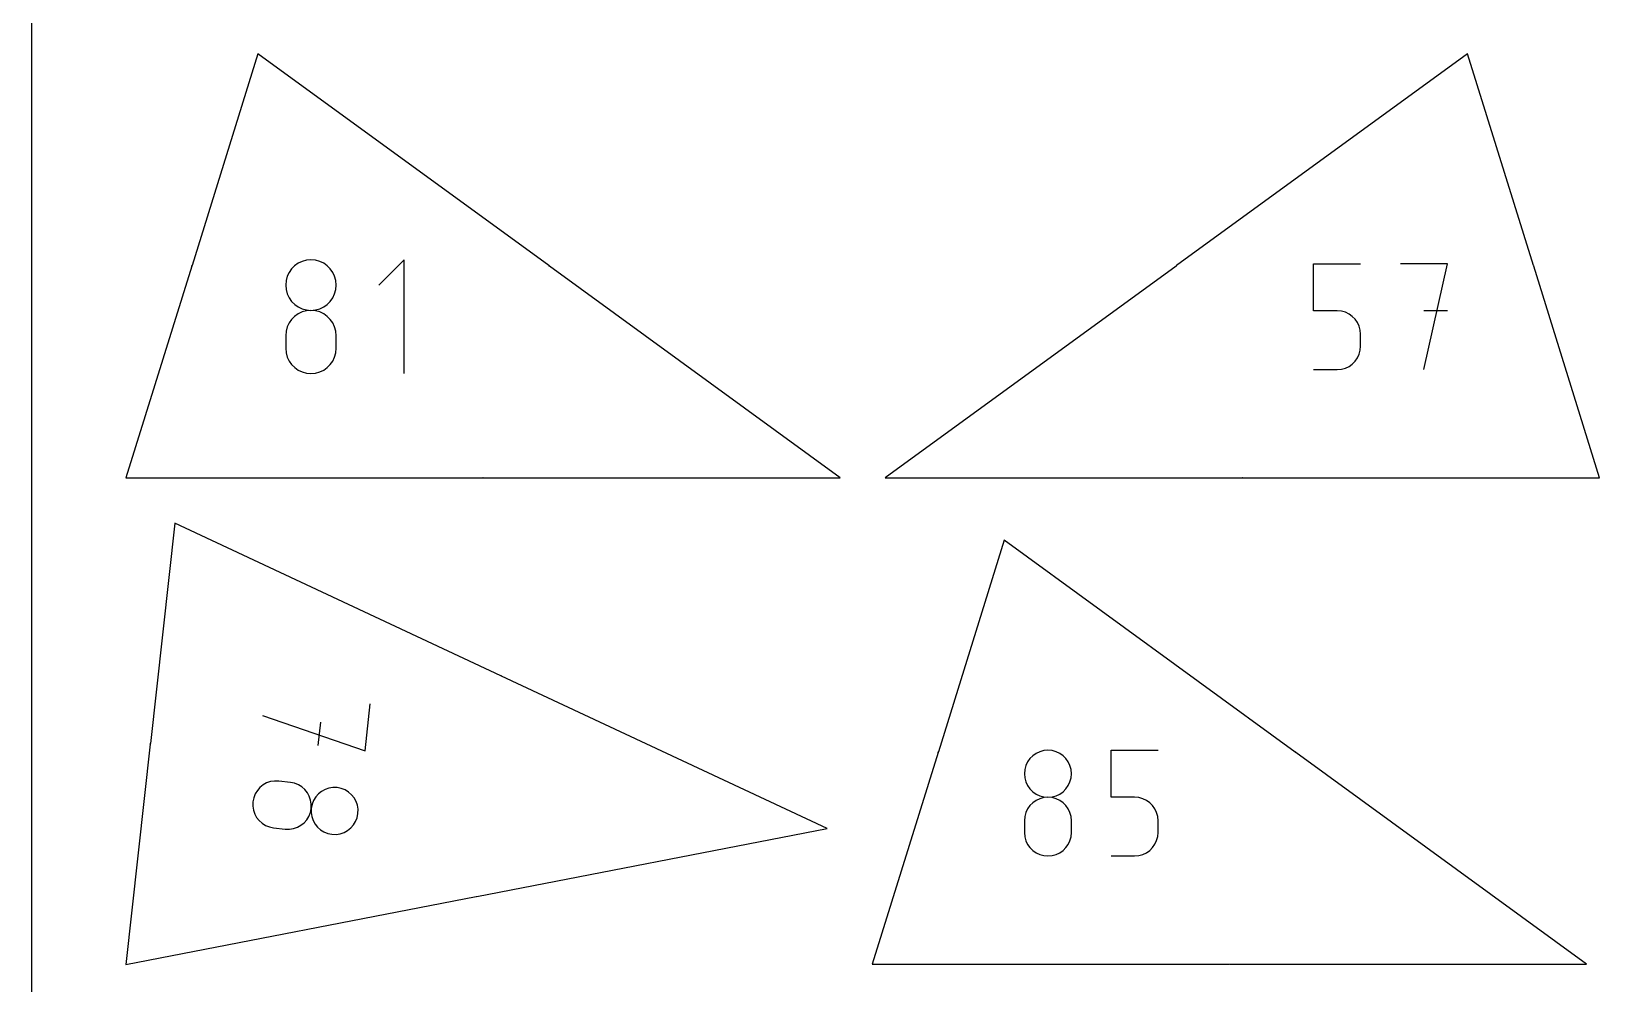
# Model space of a CAD drawing. Extents: x 0 to 200, y 0 to 297.
# Drawn here: x 0 to 110.7, y 66.9 to 134.1 of the extents above; entities that cross this region are included whole.
import ezdxf

# ---------------------------------------------------------------- set-up
doc = ezdxf.new("R2010")
doc.units = 0

msp = doc.modelspace()

# ---------------------------------------------------------------- linework, layer by layer
at = {"layer": 'annotation', "color": 1}
for p, q in [((11.321848, 117.580794), (11.321826, 117.580241)), ((11.321826, 117.580241), (11.321898, 117.57969)), ((11.321964, 117.581338), (11.321848, 117.580794)), ((11.321898, 117.57969), (11.322064, 117.579155)), ((11.322172, 117.581859), (11.321964, 117.581338)), ((11.322064, 117.579155), (11.322326, 117.578648)), ((11.322473, 117.582344), (11.322172, 117.581859)), ((11.322326, 117.578648), (11.322684, 117.578182)), ((11.322865, 117.582781), (11.322473, 117.582344)), ((11.322684, 117.578182), (11.323338, 117.577531)), ((11.323331, 117.583136), (11.322865, 117.582781)), ((11.322865, 117.582781), (11.322865, 117.582781)), ((11.323838, 117.583396), (11.323331, 117.583136)), ((11.324374, 117.583561), (11.323838, 117.583396)), ((11.324925, 117.583632), (11.324374, 117.583561)), ((11.325478, 117.58361), (11.324925, 117.583632)), ((11.326022, 117.583493), (11.325478, 117.58361)), ((11.339505, 117.588444), (11.325536, 117.592799)), ((11.325536, 117.592799), (11.327674, 117.588725)), ((11.326542, 117.583284), (11.326022, 117.583493)), ((11.327026, 117.582981), (11.326542, 117.583284)), ((11.32746, 117.582586), (11.327026, 117.582981)), ((11.327469, 117.582577), (11.32746, 117.582586)), ((11.32746, 117.582586), (11.32746, 117.582586)), ((11.327478, 117.582568), (11.327469, 117.582577)), ((11.327486, 117.582559), (11.327478, 117.582568)), ((11.327494, 117.58255), (11.327486, 117.582559)), ((11.327501, 117.582541), (11.327494, 117.58255)), ((11.327508, 117.582532), (11.327501, 117.582541)), ((11.327515, 117.582523), (11.327508, 117.582532)), ((11.327521, 117.582514), (11.327515, 117.582523)), ((11.327528, 117.582505), (11.327521, 117.582514)), ((11.334969, 117.573895), (11.327528, 117.582505)), ((11.327528, 117.582505), (11.327528, 117.582505)), ((11.336903, 117.580099), (11.334969, 117.573895)), ((18.367151, 117.37271), (18.191074, 117.124076)), ((18.58219, 117.58758), (18.367151, 117.37271)), ((18.831123, 117.763583), (18.58219, 117.58758)), ((19.108879, 117.895617), (18.831123, 117.763583)), ((19.41039, 117.978579), (19.108879, 117.895617)), ((19.730586, 118.007367), (19.41039, 117.978579)), ((20.050782, 117.978579), (19.730586, 118.007367)), ((19.730586, 118.007367), (19.730586, 118.007367)), ((20.352293, 117.895617), (20.050782, 117.978579)), ((20.630049, 117.763583), (20.352293, 117.895617)), ((20.878981, 117.58758), (20.630049, 117.763583)), ((21.094021, 117.37271), (20.878981, 117.58758)), ((21.270098, 117.124076), (21.094021, 117.37271)), ((26.310858, 118.017188), (24.525566, 116.231392)), ((26.310858, 109.986649), (26.310858, 118.017188)), ((36.53174, 117.580005), (36.540351, 117.591834)), ((36.540351, 117.591834), (36.535806, 117.591117)), ((36.536176, 117.576775), (36.54672, 117.581056)), ((36.54143, 117.57295), (36.536176, 117.576775)), ((36.544182, 117.587032), (36.543356, 117.586621)), ((36.544739, 117.587221), (36.544182, 117.587032)), ((36.545303, 117.587306), (36.544739, 117.587221)), ((36.545863, 117.587292), (36.545303, 117.587306)), ((36.546408, 117.587183), (36.545863, 117.587292)), ((36.546925, 117.586984), (36.546408, 117.587183)), ((36.54672, 117.581056), (36.546731, 117.581059)), ((36.54672, 117.581056), (36.54672, 117.581056)), ((36.546731, 117.581059), (36.546742, 117.581062)), ((36.546742, 117.581062), (36.546752, 117.581065)), ((36.546752, 117.581065), (36.546763, 117.581069)), ((36.546763, 117.581069), (36.546774, 117.581073)), ((36.546774, 117.581073), (36.546785, 117.581078)), ((36.546785, 117.581078), (36.546796, 117.581083)), ((36.546796, 117.581083), (36.546807, 117.581088)), ((36.546807, 117.581088), (36.546819, 117.581094)), ((36.546819, 117.581094), (36.547333, 117.581378)), ((36.546819, 117.581094), (36.546819, 117.581094)), ((36.547403, 117.5867), (36.546925, 117.586984)), ((36.547333, 117.581378), (36.547775, 117.581739)), ((36.547829, 117.586335), (36.547403, 117.5867)), ((36.547775, 117.581739), (36.54814, 117.582164)), ((36.548192, 117.585894), (36.547829, 117.586335)), ((36.54814, 117.582164), (36.548425, 117.582641)), ((36.548479, 117.585383), (36.548192, 117.585894)), ((36.548425, 117.582641), (36.548624, 117.583159)), ((36.548666, 117.584828), (36.548479, 117.585383)), ((36.548479, 117.585383), (36.548479, 117.585383)), ((36.548624, 117.583159), (36.548734, 117.583703)), ((36.548749, 117.584264), (36.548666, 117.584828)), ((36.548734, 117.583703), (36.548749, 117.584264)), ((80.799138, 117.583751), (80.799067, 117.5833)), ((80.799067, 117.5833), (80.799073, 117.582843)), ((80.799073, 117.582843), (80.799157, 117.582389)), ((80.799285, 117.584185), (80.799138, 117.583751)), ((80.799157, 117.582389), (80.799323, 117.58195)), ((80.799505, 117.584591), (80.799285, 117.584185)), ((80.799323, 117.58195), (80.79957, 117.581537)), ((80.799798, 117.584958), (80.799505, 117.584591)), ((80.79957, 117.581537), (80.79957, 117.581537)), ((80.79957, 117.581537), (80.799889, 117.581173)), ((80.800161, 117.585277), (80.799798, 117.584958)), ((80.799889, 117.581173), (80.800256, 117.580879)), ((80.800576, 117.585525), (80.800161, 117.585277)), ((80.800161, 117.585277), (80.800161, 117.585277)), ((80.800256, 117.580879), (80.800663, 117.580658)), ((80.801015, 117.58569), (80.800576, 117.585525)), ((80.800663, 117.580658), (80.801097, 117.580511)), ((80.801469, 117.585776), (80.801015, 117.58569)), ((80.801097, 117.580511), (80.801549, 117.58044)), ((80.801927, 117.585782), (80.801469, 117.585776)), ((80.801549, 117.58044), (80.802007, 117.580446)), ((80.802378, 117.585711), (80.801927, 117.585782)), ((80.802007, 117.580446), (80.802461, 117.580531)), ((80.802292, 117.579419), (80.802221, 117.578968)), ((80.802221, 117.578968), (80.802227, 117.578509)), ((80.802227, 117.578509), (80.802313, 117.578055)), ((80.802438, 117.579853), (80.802292, 117.579419)), ((80.802313, 117.578055), (80.802479, 117.577615)), ((80.802812, 117.585565), (80.802378, 117.585711)), ((80.802659, 117.580259), (80.802438, 117.579853)), ((80.802461, 117.580531), (80.802901, 117.580697)), ((80.802479, 117.577615), (80.802727, 117.5772)), ((80.802951, 117.580627), (80.802659, 117.580259)), ((80.802727, 117.5772), (80.803513, 117.576121)), ((80.803218, 117.585345), (80.802812, 117.585565)), ((80.802901, 117.580697), (80.803315, 117.580945)), ((80.803315, 117.580945), (80.802951, 117.580627)), ((80.803584, 117.585053), (80.803218, 117.585345)), ((80.803315, 117.580945), (80.803678, 117.581263)), ((80.803729, 117.581193), (80.803315, 117.580945)), ((80.803315, 117.580945), (80.803315, 117.580945)), ((80.803315, 117.580945), (80.803315, 117.580945)), ((80.803513, 117.576121), (80.803513, 117.576121)), ((80.803513, 117.576121), (80.803831, 117.575757)), ((80.803902, 117.58469), (80.803584, 117.585053)), ((80.803678, 117.581263), (80.803971, 117.58163)), ((80.804169, 117.581359), (80.803729, 117.581193)), ((80.803831, 117.575757), (80.804199, 117.575464)), ((80.803902, 117.58469), (80.803902, 117.58469)), ((80.80415, 117.584275), (80.803902, 117.58469)), ((80.803971, 117.58163), (80.804191, 117.582036)), ((80.804317, 117.583835), (80.80415, 117.584275)), ((80.804623, 117.581444), (80.804169, 117.581359)), ((80.804191, 117.582036), (80.804338, 117.58247)), ((80.804199, 117.575464), (80.804605, 117.575244)), ((80.804402, 117.58338), (80.804317, 117.583835)), ((80.804338, 117.58247), (80.804409, 117.582922)), ((80.804409, 117.582922), (80.804402, 117.58338)), ((80.804605, 117.575244), (80.805038, 117.575098)), ((80.805081, 117.58145), (80.804623, 117.581444)), ((80.805038, 117.575098), (80.805489, 117.575027)), ((80.805532, 117.581379), (80.805081, 117.58145)), ((80.805489, 117.575027), (80.805947, 117.575034)), ((80.805967, 117.581232), (80.805532, 117.581379)), ((80.805947, 117.575034), (80.8064, 117.57512)), ((80.806373, 117.581011), (80.805967, 117.581232)), ((80.806741, 117.580717), (80.806373, 117.581011)), ((80.8064, 117.57512), (80.806839, 117.575287)), ((80.807059, 117.580353), (80.806741, 117.580717)), ((80.806839, 117.575287), (80.807253, 117.575535)), ((80.807118, 117.589578), (80.807048, 117.589127)), ((80.807048, 117.589127), (80.807054, 117.588668)), ((80.807054, 117.588668), (80.807139, 117.588214)), ((80.807845, 117.579274), (80.807059, 117.580353)), ((80.807059, 117.580353), (80.807059, 117.580353)), ((80.807265, 117.590013), (80.807118, 117.589578)), ((80.807139, 117.588214), (80.807306, 117.587774)), ((80.807253, 117.575535), (80.807617, 117.575852)), ((80.807253, 117.575535), (80.807253, 117.575535)), ((80.807485, 117.590419), (80.807265, 117.590013)), ((80.807306, 117.587774), (80.807554, 117.587358)), ((80.807778, 117.590786), (80.807485, 117.590419)), ((80.807554, 117.587358), (80.808344, 117.586274)), ((80.807617, 117.575852), (80.80791, 117.576219)), ((80.808141, 117.591104), (80.807778, 117.590786)), ((80.808093, 117.578859), (80.807845, 117.579274)), ((80.80791, 117.576219), (80.808131, 117.576625)), ((80.808259, 117.57842), (80.808093, 117.578859)), ((80.808131, 117.576625), (80.808278, 117.577058)), ((80.808556, 117.591353), (80.808141, 117.591104)), ((80.808141, 117.591104), (80.808141, 117.591104)), ((80.808344, 117.577966), (80.808259, 117.57842)), ((80.808278, 117.577058), (80.80835, 117.577508)), ((80.808344, 117.586274), (80.808344, 117.586274)), ((80.808344, 117.586274), (80.808663, 117.58591)), ((80.80835, 117.577508), (80.808344, 117.577966)), ((80.808996, 117.591519), (80.808556, 117.591353)), ((80.808663, 117.58591), (80.80903, 117.585616)), ((80.809451, 117.591604), (80.808996, 117.591519)), ((80.80903, 117.585616), (80.809437, 117.585395)), ((80.809437, 117.585395), (80.809871, 117.585249)), ((80.809909, 117.59161), (80.809451, 117.591604)), ((80.809871, 117.585249), (80.810322, 117.585177)), ((80.81036, 117.591538), (80.809909, 117.59161)), ((80.810322, 117.585177), (80.81078, 117.585183)), ((80.810794, 117.591391), (80.81036, 117.591538)), ((80.81078, 117.585183), (80.811235, 117.585269)), ((80.8112, 117.59117), (80.810794, 117.591391)), ((80.811568, 117.590876), (80.8112, 117.59117)), ((80.811235, 117.585269), (80.811674, 117.585434)), ((80.811886, 117.590512), (80.811568, 117.590876)), ((80.811674, 117.585434), (80.812088, 117.585682)), ((80.814254, 117.587259), (80.811886, 117.590512)), ((80.811886, 117.590512), (80.811886, 117.590512)), ((80.812088, 117.585682), (80.814254, 117.587259)), ((80.813693, 117.578358), (80.818569, 117.581908)), ((80.814158, 117.580562), (80.814609, 117.581243)), ((80.814158, 117.580562), (80.814158, 117.580562)), ((80.814685, 117.586567), (80.814254, 117.587259)), ((80.814609, 117.581243), (80.814951, 117.581969)), ((80.815005, 117.585833), (80.814685, 117.586567)), ((80.814951, 117.581969), (80.815182, 117.582727)), ((80.815215, 117.585069), (80.815005, 117.585833)), ((80.815182, 117.582727), (80.815303, 117.583504)), ((80.815314, 117.584289), (80.815215, 117.585069)), ((80.815303, 117.583504), (80.815314, 117.584289)), ((90.496481, 114.41037), (90.496481, 117.736582)), ((90.496481, 117.736582), (93.813792, 117.736582)), ((99.936088, 117.736582), (96.61456, 117.736582)), ((98.275558, 110.267244), (99.936088, 117.736582)), ((106.009026, 117.588802), (106.009823, 117.586246)), ((106.009823, 117.586246), (106.009823, 117.586246)), ((106.009823, 117.586246), (106.010007, 117.5858)), ((106.010007, 117.5858), (106.01026, 117.585405)), ((106.01026, 117.585405), (106.010574, 117.585066)), ((106.010574, 117.585066), (106.010938, 117.584788)), ((106.010938, 117.584788), (106.011342, 117.584576)), ((106.011342, 117.584576), (106.011778, 117.584434)), ((106.011778, 117.584434), (106.012236, 117.584369)), ((106.012236, 117.584369), (106.012706, 117.584385)), ((106.012706, 117.584385), (106.013179, 117.584487)), ((106.012763, 117.576813), (106.025073, 117.577842)), ((106.013179, 117.584487), (106.014452, 117.584884)), ((106.014452, 117.584884), (106.014899, 117.585069)), ((106.014452, 117.584884), (106.014452, 117.584884)), ((106.014899, 117.585069), (106.015294, 117.585323)), ((106.015294, 117.585323), (106.015633, 117.585636)), ((106.015411, 117.590793), (106.020538, 117.592391)), ((106.016208, 117.588237), (106.015411, 117.590793)), ((106.015633, 117.585636), (106.015911, 117.585999)), ((106.015911, 117.585999), (106.016122, 117.586403)), ((106.016122, 117.586403), (106.016262, 117.586839)), ((106.01631, 117.587765), (106.016208, 117.588237)), ((106.016262, 117.586839), (106.016327, 117.587296)), ((106.016327, 117.587296), (106.01631, 117.587765)), ((106.019947, 117.576244), (106.019149, 117.578803)), ((106.020538, 117.592391), (106.022132, 117.587278)), ((106.025073, 117.577842), (106.023478, 117.582962)), ((17.976083, 116.545922), (17.947309, 116.226608)), ((17.947309, 116.226608), (17.947309, 116.226608)), ((17.947309, 116.226608), (17.9761, 115.905795)), ((18.059028, 116.846779), (17.976083, 116.545922)), ((18.191074, 117.124076), (18.059028, 116.846779)), ((21.402143, 116.846779), (21.270098, 117.124076)), ((21.485088, 116.545922), (21.402143, 116.846779)), ((21.485071, 115.905795), (21.513863, 116.226608)), ((21.513863, 116.226608), (21.485088, 116.545922)), ((21.513863, 116.226608), (21.513863, 116.226608)), ((17.9761, 115.905795), (18.059086, 115.603771)), ((18.059086, 115.603771), (18.191186, 115.325597)), ((18.191186, 115.325597), (18.367317, 115.076334)), ((21.093855, 115.076334), (21.269986, 115.325597)), ((21.269986, 115.325597), (21.402085, 115.603771)), ((21.402085, 115.603771), (21.485071, 115.905795)), ((18.58219, 114.020628), (18.367151, 113.805379)), ((18.367317, 115.076334), (18.582397, 114.861042)), ((18.831123, 114.196862), (18.58219, 114.020628)), ((18.582397, 114.861042), (18.831346, 114.684783)), ((19.108879, 114.329013), (18.831123, 114.196862)), ((18.831346, 114.684783), (19.109082, 114.552618)), ((19.41039, 114.412019), (19.108879, 114.329013)), ((19.109082, 114.552618), (19.410522, 114.469608)), ((19.730586, 114.440813), (19.41039, 114.412019)), ((19.410522, 114.469608), (19.730586, 114.440813)), ((19.730586, 114.440813), (20.050649, 114.469608)), ((20.050782, 114.412036), (19.730586, 114.440813)), ((19.730586, 114.440813), (19.730586, 114.440813)), ((19.730586, 114.440813), (19.730586, 114.440813)), ((20.050649, 114.469608), (20.352089, 114.552618)), ((20.352293, 114.329071), (20.050782, 114.412036)), ((20.352089, 114.552618), (20.629825, 114.684783)), ((20.630049, 114.196973), (20.352293, 114.329071)), ((20.629825, 114.684783), (20.878774, 114.861042)), ((20.878981, 114.020794), (20.630049, 114.196973)), ((20.878774, 114.861042), (21.093855, 115.076334)), ((21.094021, 113.805586), (20.878981, 114.020794)), ((92.155137, 114.41037), (90.496481, 114.41037)), ((92.452956, 114.383749), (92.155137, 114.41037)), ((92.733397, 114.30697), (92.452956, 114.383749)), ((92.991742, 114.184664), (92.733397, 114.30697)), ((93.223278, 114.021462), (92.991742, 114.184664)), ((93.42329, 113.821993), (93.223278, 114.021462)), ((99.936088, 114.41037), (98.275558, 114.41037)), ((17.976083, 112.976185), (17.947309, 112.655522)), ((18.059028, 113.278092), (17.976083, 112.976185)), ((18.191074, 113.556178), (18.059028, 113.278092)), ((18.367151, 113.805379), (18.191074, 113.556178)), ((21.270098, 113.556402), (21.094021, 113.805586)), ((21.402143, 113.278295), (21.270098, 113.556402)), ((21.485088, 112.976317), (21.402143, 113.278295)), ((21.513863, 112.655522), (21.485088, 112.976317)), ((93.587062, 113.590888), (93.42329, 113.821993)), ((93.70988, 113.332777), (93.587062, 113.590888)), ((93.787029, 113.05229), (93.70988, 113.332777)), ((93.813792, 112.754057), (93.787029, 113.05229)), ((17.947309, 112.655522), (17.947309, 111.767157)), ((21.513863, 111.767157), (21.513863, 112.655522)), ((21.513863, 112.655522), (21.513863, 112.655522)), ((93.787013, 111.629396), (93.813792, 111.927773)), ((93.813792, 111.927773), (93.813792, 112.754057)), ((93.813792, 112.754057), (93.813792, 112.754057)), ((17.947309, 111.767157), (17.947309, 111.767157)), ((17.947309, 111.767157), (17.9761, 111.446516)), ((17.9761, 111.446516), (18.059086, 111.144955)), ((18.059086, 111.144955), (18.191186, 110.867451)), ((18.191186, 110.867451), (18.367317, 110.618982)), ((21.093855, 110.618982), (21.269986, 110.867451)), ((21.269986, 110.867451), (21.402085, 111.144955)), ((21.402085, 111.144955), (21.485071, 111.446516)), ((21.485071, 111.446516), (21.513863, 111.767157)), ((93.223086, 110.657911), (93.423136, 110.858079)), ((93.423136, 110.858079), (93.586958, 111.089849)), ((93.586958, 111.089849), (93.709826, 111.348521)), ((93.709826, 111.348521), (93.787013, 111.629396)), ((18.367317, 110.618982), (18.582397, 110.404526)), ((18.582397, 110.404526), (18.831346, 110.229062)), ((18.831346, 110.229062), (19.109082, 110.097567)), ((19.109082, 110.097567), (19.410522, 110.01502)), ((19.410522, 110.01502), (19.730586, 109.986398)), ((19.730586, 109.986398), (20.050649, 110.01502)), ((19.730586, 109.986398), (19.730586, 109.986398)), ((20.050649, 110.01502), (20.352089, 110.097567)), ((20.352089, 110.097567), (20.629825, 110.229062)), ((20.629825, 110.229062), (20.878774, 110.404526)), ((20.878774, 110.404526), (21.093855, 110.618982)), ((90.496481, 110.267244), (92.155137, 110.267244)), ((92.155137, 110.267244), (92.452833, 110.29401)), ((92.155137, 110.267244), (92.155137, 110.267244)), ((92.452833, 110.29401), (92.733208, 110.371177)), ((92.733208, 110.371177), (92.991534, 110.494043)), ((92.991534, 110.494043), (93.223086, 110.657911)), ((31.876112, 102.634846), (31.868796, 102.634846)), ((31.869279, 102.627504), (31.869207, 102.626518)), ((31.869207, 102.626518), (31.869207, 102.621638)), ((31.872457, 102.626518), (31.869207, 102.626518)), ((31.869207, 102.621638), (31.869207, 102.621638)), ((31.869207, 102.621638), (31.869259, 102.621053)), ((31.869259, 102.621053), (31.86941, 102.620503)), ((31.869489, 102.628453), (31.869279, 102.627504)), ((31.86941, 102.620503), (31.869651, 102.619996)), ((31.869828, 102.629351), (31.869489, 102.628453)), ((31.869651, 102.619996), (31.869971, 102.619541)), ((31.870288, 102.630187), (31.869828, 102.629351)), ((31.869971, 102.619541), (31.870363, 102.619149)), ((31.870859, 102.630949), (31.870288, 102.630187)), ((31.870363, 102.619149), (31.870816, 102.618828)), ((31.870816, 102.618828), (31.871322, 102.618587)), ((31.871533, 102.631625), (31.870859, 102.630949)), ((31.871322, 102.618587), (31.871872, 102.618436)), ((31.872301, 102.632203), (31.871533, 102.631625)), ((31.871872, 102.618436), (31.872457, 102.618383)), ((31.873154, 102.632671), (31.872301, 102.632203)), ((31.87304, 102.626465), (31.872457, 102.626518)), ((31.872457, 102.618383), (31.87304, 102.618436)), ((31.872457, 102.618383), (31.872457, 102.618383)), ((31.873589, 102.626314), (31.87304, 102.626465)), ((31.87304, 102.618436), (31.873589, 102.618587)), ((31.874083, 102.633017), (31.873154, 102.632671)), ((31.874095, 102.626074), (31.873589, 102.626314)), ((31.873589, 102.618587), (31.874095, 102.618828)), ((31.874083, 102.633017), (31.874083, 102.633017)), ((31.874549, 102.625752), (31.874095, 102.626074)), ((31.874095, 102.618828), (31.874549, 102.619149)), ((31.874941, 102.62536), (31.874549, 102.625752)), ((31.874549, 102.619149), (31.874941, 102.619541)), ((31.875262, 102.624906), (31.874941, 102.62536)), ((31.874941, 102.619541), (31.875262, 102.619996)), ((31.875503, 102.624399), (31.875262, 102.624906)), ((31.875262, 102.619996), (31.875503, 102.620503)), ((31.875654, 102.623849), (31.875503, 102.624399)), ((31.875503, 102.620503), (31.875654, 102.621053)), ((31.875706, 102.623265), (31.875654, 102.623849)), ((31.875654, 102.621053), (31.875706, 102.621638)), ((31.875706, 102.621638), (31.875706, 102.623265)), ((31.875706, 102.623265), (31.875706, 102.623265)), ((31.881193, 102.633017), (31.881193, 102.618383)), ((31.881193, 102.618383), (31.884446, 102.621638)), ((85.465563, 102.63173), (85.462882, 102.619671)), ((85.462882, 102.625041), (85.465563, 102.625041)), ((85.462882, 102.619671), (85.468244, 102.619671)), ((85.472809, 102.629537), (85.472766, 102.629056)), ((85.472766, 102.629056), (85.472766, 102.627722)), ((85.472766, 102.627722), (85.472766, 102.627722)), ((85.472766, 102.627722), (85.472809, 102.62724)), ((85.472809, 102.622841), (85.472766, 102.62236)), ((85.472766, 102.62236), (85.472766, 102.62236)), ((85.472766, 102.62236), (85.472809, 102.62188)), ((85.472934, 102.62999), (85.472809, 102.629537)), ((85.472809, 102.62724), (85.472934, 102.626787)), ((85.472934, 102.623295), (85.472809, 102.622841)), ((85.472809, 102.62188), (85.472934, 102.621428)), ((85.473132, 102.630407), (85.472934, 102.62999)), ((85.472934, 102.626787), (85.473132, 102.626369)), ((85.473132, 102.623713), (85.472934, 102.623295)), ((85.472934, 102.621428), (85.473132, 102.621012)), ((85.473397, 102.63078), (85.473132, 102.630407)), ((85.473132, 102.626369), (85.473397, 102.625995)), ((85.473397, 102.624087), (85.473132, 102.623713)), ((85.473132, 102.621012), (85.473397, 102.620639)), ((85.47372, 102.631102), (85.473397, 102.63078)), ((85.473397, 102.625995), (85.473719, 102.625672)), ((85.47372, 102.62441), (85.473397, 102.624087)), ((85.473397, 102.620639), (85.473719, 102.620316)), ((85.473719, 102.625672), (85.474093, 102.625407)), ((85.473719, 102.620316), (85.474093, 102.620052)), ((85.474094, 102.631366), (85.47372, 102.631102)), ((85.474094, 102.624675), (85.47372, 102.62441)), ((85.474093, 102.625407), (85.47451, 102.625209)), ((85.474093, 102.620052), (85.47451, 102.619853)), ((85.474511, 102.631563), (85.474094, 102.631366)), ((85.474511, 102.624873), (85.474094, 102.624675)), ((85.47451, 102.625209), (85.474963, 102.625084)), ((85.47451, 102.619853), (85.474963, 102.619729)), ((85.474963, 102.631687), (85.474511, 102.631563)), ((85.474963, 102.624998), (85.474511, 102.624873)), ((85.475444, 102.63173), (85.474963, 102.631687)), ((85.474963, 102.625084), (85.475444, 102.625041)), ((85.475444, 102.625041), (85.474963, 102.624998)), ((85.474963, 102.619729), (85.475444, 102.619686)), ((85.475924, 102.631687), (85.475444, 102.63173)), ((85.475444, 102.63173), (85.475444, 102.63173)), ((85.475444, 102.625041), (85.475925, 102.625084)), ((85.475444, 102.625041), (85.475444, 102.625041)), ((85.475924, 102.624998), (85.475444, 102.625041)), ((85.475444, 102.625041), (85.475444, 102.625041)), ((85.475444, 102.619686), (85.475925, 102.619729)), ((85.475444, 102.619686), (85.475444, 102.619686)), ((85.476377, 102.631563), (85.475924, 102.631687)), ((85.476377, 102.624873), (85.475924, 102.624998)), ((85.475925, 102.625084), (85.476377, 102.625209)), ((85.475925, 102.619729), (85.476377, 102.619853)), ((85.476794, 102.631366), (85.476377, 102.631563)), ((85.476377, 102.625209), (85.476795, 102.625407)), ((85.476794, 102.624675), (85.476377, 102.624873)), ((85.476377, 102.619853), (85.476795, 102.620052)), ((85.477168, 102.631102), (85.476794, 102.631366)), ((85.477168, 102.62441), (85.476794, 102.624675)), ((85.476795, 102.625407), (85.477168, 102.625672)), ((85.476795, 102.620052), (85.477168, 102.620316)), ((85.477491, 102.63078), (85.477168, 102.631102)), ((85.477168, 102.625672), (85.477491, 102.625995)), ((85.477491, 102.624087), (85.477168, 102.62441)), ((85.477168, 102.620316), (85.477491, 102.620639)), ((85.477755, 102.630407), (85.477491, 102.63078)), ((85.477491, 102.625995), (85.477756, 102.626369)), ((85.477755, 102.623713), (85.477491, 102.624087)), ((85.477491, 102.620639), (85.477756, 102.621012)), ((85.477954, 102.62999), (85.477755, 102.630407)), ((85.477954, 102.623295), (85.477755, 102.623713)), ((85.477756, 102.626369), (85.477954, 102.626787)), ((85.477756, 102.621012), (85.477954, 102.621428)), ((85.478078, 102.629537), (85.477954, 102.62999)), ((85.477954, 102.626787), (85.478078, 102.62724)), ((85.478078, 102.622841), (85.477954, 102.623295)), ((85.477954, 102.621428), (85.478078, 102.62188)), ((85.478122, 102.629056), (85.478078, 102.629537)), ((85.478078, 102.62724), (85.478122, 102.627722)), ((85.478122, 102.62236), (85.478078, 102.622841)), ((85.478078, 102.62188), (85.478122, 102.62236)), ((85.478122, 102.629056), (85.478122, 102.629056)), ((85.478122, 102.627722), (85.478122, 102.629056)), ((85.478122, 102.62236), (85.478122, 102.62236)), ((33.134801, 88.649977), (33.140265, 88.64742)), ((33.136716, 88.653175), (33.136637, 88.652711)), ((33.136637, 88.652711), (33.136639, 88.652248)), ((33.136639, 88.652248), (33.13672, 88.651797)), ((33.136881, 88.65363), (33.136716, 88.653175)), ((33.13672, 88.651797), (33.136876, 88.651367)), ((33.136876, 88.651367), (33.137103, 88.650969)), ((33.138581, 88.657261), (33.136881, 88.65363)), ((33.136881, 88.65363), (33.136881, 88.65363)), ((33.137103, 88.650969), (33.137396, 88.650613)), ((33.137396, 88.650613), (33.137754, 88.650308)), ((33.137754, 88.650308), (33.138171, 88.650065)), ((33.138171, 88.650065), (33.138171, 88.650065)), ((33.138171, 88.650065), (33.138626, 88.6499)), ((33.13898, 88.657975), (33.138581, 88.657261)), ((33.141007, 88.656126), (33.138581, 88.657261)), ((33.138626, 88.6499), (33.139089, 88.64982)), ((33.139469, 88.658611), (33.13898, 88.657975)), ((33.139089, 88.64982), (33.139551, 88.649823)), ((33.140037, 88.659164), (33.139469, 88.658611)), ((33.139551, 88.649823), (33.140002, 88.649905)), ((33.140002, 88.649905), (33.140431, 88.650061)), ((33.140673, 88.659629), (33.140037, 88.659164)), ((33.140431, 88.650061), (33.140829, 88.650288)), ((33.141366, 88.659999), (33.140673, 88.659629)), ((33.140829, 88.650288), (33.141186, 88.650582)), ((33.141425, 88.655883), (33.141007, 88.656126)), ((33.141186, 88.650582), (33.141491, 88.65094)), ((33.142107, 88.660269), (33.141366, 88.659999)), ((33.141783, 88.655578), (33.141425, 88.655883)), ((33.141491, 88.65094), (33.141734, 88.651359)), ((33.141734, 88.651359), (33.1423, 88.652567)), ((33.142078, 88.655222), (33.141783, 88.655578)), ((33.142305, 88.654825), (33.142078, 88.655222)), ((33.142883, 88.660434), (33.142107, 88.660269)), ((33.1423, 88.652567), (33.142465, 88.653022)), ((33.1423, 88.652567), (33.1423, 88.652567)), ((33.142461, 88.654396), (33.142305, 88.654825)), ((33.142542, 88.653946), (33.142461, 88.654396)), ((33.142465, 88.653022), (33.142544, 88.653485)), ((33.142544, 88.653485), (33.142542, 88.653946)), ((33.143686, 88.660486), (33.142883, 88.660434)), ((33.144503, 88.660422), (33.143686, 88.660486)), ((33.144503, 88.660422), (33.144503, 88.660422)), ((33.144695, 88.647012), (33.147121, 88.645876)), ((33.147121, 88.645876), (33.147121, 88.645876)), ((33.147121, 88.645876), (33.147575, 88.645712)), ((33.147531, 88.653073), (33.149808, 88.657939)), ((33.149958, 88.651937), (33.147531, 88.653073)), ((33.147575, 88.645712), (33.148038, 88.645633)), ((33.148038, 88.645633), (33.1485, 88.645636)), ((33.1485, 88.645636), (33.148951, 88.645717)), ((33.148951, 88.645717), (33.149381, 88.645873)), ((33.149381, 88.645873), (33.149779, 88.6461)), ((33.149779, 88.6461), (33.150136, 88.646394)), ((33.149808, 88.657939), (33.154661, 88.655668)), ((33.150375, 88.651695), (33.149958, 88.651937)), ((33.150136, 88.646394), (33.150441, 88.646752)), ((33.150733, 88.65139), (33.150375, 88.651695)), ((33.150441, 88.646752), (33.150685, 88.64717)), ((33.150685, 88.64717), (33.15125, 88.648379)), ((33.151027, 88.651034), (33.150733, 88.65139)), ((33.151254, 88.650637), (33.151027, 88.651034)), ((33.15125, 88.648379), (33.151415, 88.648833)), ((33.15125, 88.648379), (33.15125, 88.648379)), ((33.15141, 88.650208), (33.151254, 88.650637)), ((33.151491, 88.649758), (33.15141, 88.650208)), ((33.151415, 88.648833), (33.151494, 88.649297)), ((33.151494, 88.649297), (33.151491, 88.649758)), ((23.547399, 83.372654), (23.914053, 86.673885)), ((16.307005, 85.847557), (23.547399, 83.372654)), ((20.241513, 83.739826), (20.424814, 85.390208)), ((8.403788, 83.848351), (8.389243, 83.849966)), ((8.389243, 83.849966), (8.392119, 83.846374)), ((8.390225, 83.858648), (8.389866, 83.855418)), ((8.390341, 83.859223), (8.390225, 83.858648)), ((8.390552, 83.859753), (8.390341, 83.859223)), ((8.390847, 83.86023), (8.390552, 83.859753)), ((8.391216, 83.860645), (8.390847, 83.86023)), ((8.391648, 83.860991), (8.391216, 83.860645)), ((8.392134, 83.861259), (8.391648, 83.860991)), ((8.392663, 83.861442), (8.392134, 83.861259)), ((8.393224, 83.861532), (8.392663, 83.861442)), ((8.393809, 83.861519), (8.393224, 83.861532)), ((8.394384, 83.861403), (8.393809, 83.861519)), ((8.393809, 83.861519), (8.393809, 83.861519)), ((8.394914, 83.861192), (8.394384, 83.861403)), ((8.395391, 83.860898), (8.394914, 83.861192)), ((8.395807, 83.860529), (8.395391, 83.860898)), ((8.396154, 83.860096), (8.395807, 83.860529)), ((8.396423, 83.85961), (8.396154, 83.860096)), ((8.396607, 83.85908), (8.396423, 83.85961)), ((8.396684, 83.857931), (8.396504, 83.856313)), ((8.396504, 83.856313), (8.396684, 83.857931)), ((8.396696, 83.858517), (8.396607, 83.85908)), ((8.396684, 83.857931), (8.396696, 83.858517)), ((8.396801, 83.858506), (8.396684, 83.857931)), ((8.396684, 83.857931), (8.396684, 83.857931)), ((8.397012, 83.859035), (8.396801, 83.858506)), ((8.397307, 83.859512), (8.397012, 83.859035)), ((8.397676, 83.859927), (8.397307, 83.859512)), ((8.398108, 83.860273), (8.397676, 83.859927)), ((8.398594, 83.860542), (8.398108, 83.860273)), ((8.399122, 83.860725), (8.398594, 83.860542)), ((8.399684, 83.860814), (8.399122, 83.860725)), ((8.400268, 83.860802), (8.399684, 83.860814)), ((8.401885, 83.860622), (8.400268, 83.860802)), ((8.400268, 83.860802), (8.400268, 83.860802)), ((8.402458, 83.860506), (8.401885, 83.860622)), ((8.402986, 83.860296), (8.402458, 83.860506)), ((8.403462, 83.860001), (8.402986, 83.860296)), ((8.403877, 83.859633), (8.403462, 83.860001)), ((8.404223, 83.8592), (8.403877, 83.859633)), ((8.404491, 83.858714), (8.404223, 83.8592)), ((8.404393, 83.853805), (8.404752, 83.857035)), ((8.404674, 83.858184), (8.404491, 83.858714)), ((8.404764, 83.857621), (8.404674, 83.858184)), ((8.404752, 83.857035), (8.404764, 83.857621)), ((8.404752, 83.857035), (8.404752, 83.857035)), ((63.993638, 83.259273), (63.995235, 83.264396)), ((63.998775, 83.257672), (63.993638, 83.259273)), ((63.997357, 83.271144), (63.997317, 83.270859)), ((63.997317, 83.270859), (63.997326, 83.270573)), ((63.997326, 83.270573), (63.997382, 83.270291)), ((63.997446, 83.27142), (63.997357, 83.271144)), ((63.997382, 83.270291), (63.997487, 83.270021)), ((63.997584, 83.27168), (63.997446, 83.27142)), ((63.997487, 83.270021), (63.99764, 83.26977)), ((63.997771, 83.271918), (63.997584, 83.27168)), ((63.99764, 83.26977), (63.997842, 83.269544)), ((63.997857, 83.272005), (63.997771, 83.271918)), ((63.997771, 83.271918), (63.997771, 83.271918)), ((63.997842, 83.269544), (63.997842, 83.269544)), ((63.997842, 83.269544), (63.998744, 83.268777)), ((63.997951, 83.272085), (63.997857, 83.272005)), ((63.99805, 83.272157), (63.997951, 83.272085)), ((63.998155, 83.272223), (63.99805, 83.272157)), ((63.998265, 83.272281), (63.998155, 83.272223)), ((63.998379, 83.27233), (63.998265, 83.272281)), ((63.998497, 83.272372), (63.998379, 83.27233)), ((63.998617, 83.272404), (63.998497, 83.272372)), ((63.99874, 83.272428), (63.998617, 83.272404)), ((63.99992, 83.272548), (63.99874, 83.272428)), ((63.99874, 83.272428), (63.99874, 83.272428)), ((63.998744, 83.268777), (63.99971, 83.268112)), ((63.999573, 83.260233), (63.998775, 83.257672)), ((63.999758, 83.260681), (63.999573, 83.260233)), ((63.99971, 83.268112), (64.000733, 83.267551)), ((64.000011, 83.261077), (63.999758, 83.260681)), ((64.001096, 83.272547), (63.99992, 83.272548)), ((64.000325, 83.261417), (64.000011, 83.261077)), ((64.000688, 83.261696), (64.000325, 83.261417)), ((64.001092, 83.261909), (64.000688, 83.261696)), ((64.000733, 83.267551), (64.001803, 83.267096)), ((64.001528, 83.26205), (64.001092, 83.261909)), ((64.002258, 83.272428), (64.001096, 83.272547)), ((64.001986, 83.262116), (64.001528, 83.26205)), ((64.001803, 83.267096), (64.002913, 83.26675)), ((64.002456, 83.2621), (64.001986, 83.262116)), ((64.003398, 83.272195), (64.002258, 83.272428)), ((64.00293, 83.261998), (64.002456, 83.2621)), ((64.002913, 83.26675), (64.004052, 83.266516)), ((64.004206, 83.2616), (64.00293, 83.261998)), ((64.00293, 83.261998), (64.00293, 83.261998)), ((64.004507, 83.271849), (64.003398, 83.272195)), ((64.004052, 83.266516), (64.005214, 83.266397)), ((64.004654, 83.261415), (64.004206, 83.2616)), ((64.005577, 83.271394), (64.004507, 83.271849)), ((64.00505, 83.26116), (64.004654, 83.261415)), ((64.005391, 83.260846), (64.00505, 83.26116)), ((64.005173, 83.255677), (64.005972, 83.258239)), ((64.005214, 83.266397), (64.006389, 83.266394)), ((64.00567, 83.260482), (64.005391, 83.260846)), ((64.0066, 83.270831), (64.005577, 83.271394)), ((64.005883, 83.260076), (64.00567, 83.260482)), ((64.006024, 83.25964), (64.005883, 83.260076)), ((64.005972, 83.258239), (64.006074, 83.258711)), ((64.005972, 83.258239), (64.005972, 83.258239)), ((64.00609, 83.259182), (64.006024, 83.25964)), ((64.006074, 83.258711), (64.00609, 83.259182)), ((64.006389, 83.266394), (64.007569, 83.266511)), ((64.007566, 83.270164), (64.0066, 83.270831)), ((64.008468, 83.269396), (64.007566, 83.270164)), ((64.007569, 83.266511), (64.007692, 83.266535)), ((64.007569, 83.266511), (64.007569, 83.266511)), ((64.007692, 83.266535), (64.007812, 83.266567)), ((64.007812, 83.266567), (64.007928, 83.266608)), ((64.007928, 83.266608), (64.008042, 83.266658)), ((64.008042, 83.266658), (64.008151, 83.266716)), ((64.008151, 83.266716), (64.008257, 83.266782)), ((64.008257, 83.266782), (64.008358, 83.266856)), ((64.008358, 83.266856), (64.008454, 83.266937)), ((64.008454, 83.266937), (64.008544, 83.267027)), ((64.008668, 83.26917), (64.008468, 83.269396)), ((64.008468, 83.269396), (64.008468, 83.269396)), ((64.008544, 83.267027), (64.008728, 83.267263)), ((64.008544, 83.267027), (64.008544, 83.267027)), ((64.00882, 83.268919), (64.008668, 83.26917)), ((64.008728, 83.267263), (64.008863, 83.267523)), ((64.008924, 83.268649), (64.00882, 83.268919)), ((64.008863, 83.267523), (64.008951, 83.267798)), ((64.008981, 83.268368), (64.008924, 83.268649)), ((64.008951, 83.267798), (64.00899, 83.268082)), ((64.00899, 83.268082), (64.008981, 83.268368)), ((70.672379, 83.01904), (70.47233, 82.819148)), ((70.903959, 83.182775), (70.672379, 83.01904)), ((71.162354, 83.305605), (70.903959, 83.182775)), ((71.442847, 83.382784), (71.162354, 83.305605)), ((71.740723, 83.409565), (71.442847, 83.382784)), ((72.038599, 83.382784), (71.740723, 83.409565)), ((71.740723, 83.409565), (71.740723, 83.409565)), ((72.319092, 83.305605), (72.038599, 83.382784)), ((72.577486, 83.182775), (72.319092, 83.305605)), ((72.809066, 83.01904), (72.577486, 83.182775)), ((73.009116, 82.819148), (72.809066, 83.01904)), ((76.201223, 80.091861), (76.201223, 83.418701)), ((76.201223, 83.418701), (79.519161, 83.418701)), ((89.203058, 83.266744), (89.210131, 83.272277)), ((89.208043, 83.263115), (89.203058, 83.266744)), ((89.205096, 83.262207), (89.207998, 83.266194)), ((89.211309, 83.258624), (89.211301, 83.25851)), ((89.211301, 83.25851), (89.211303, 83.258396)), ((89.211303, 83.258396), (89.211312, 83.258283)), ((89.211324, 83.258738), (89.211309, 83.258624)), ((89.211312, 83.258283), (89.21133, 83.258171)), ((89.211571, 83.259799), (89.211324, 83.258738)), ((89.211324, 83.258738), (89.211324, 83.258738)), ((89.21133, 83.258171), (89.211356, 83.258059)), ((89.211356, 83.258059), (89.211391, 83.25795)), ((89.211391, 83.25795), (89.211434, 83.257842)), ((89.211434, 83.257842), (89.211485, 83.257737)), ((89.211485, 83.257737), (89.211485, 83.257737)), ((89.211485, 83.257737), (89.211637, 83.257507)), ((89.21192, 83.260821), (89.211571, 83.259799)), ((89.211637, 83.257507), (89.211822, 83.257313)), ((89.211822, 83.257313), (89.212036, 83.257155)), ((89.212367, 83.261797), (89.21192, 83.260821)), ((89.212036, 83.257155), (89.212272, 83.257037)), ((89.212272, 83.257037), (89.212523, 83.256961)), ((89.212907, 83.26272), (89.212367, 83.261797)), ((89.212523, 83.256961), (89.212785, 83.256927)), ((89.212785, 83.256927), (89.21305, 83.256938)), ((89.213535, 83.263583), (89.212907, 83.26272)), ((89.21305, 83.256938), (89.213314, 83.256997)), ((89.213314, 83.256997), (89.213569, 83.257104)), ((89.214247, 83.26438), (89.213535, 83.263583)), ((89.213569, 83.257104), (89.214504, 83.257662)), ((89.213569, 83.257104), (89.213569, 83.257104)), ((89.215038, 83.265105), (89.214247, 83.26438)), ((89.214504, 83.257662), (89.21537, 83.258306)), ((89.215902, 83.26575), (89.215038, 83.265105)), ((89.21537, 83.258306), (89.216161, 83.25903)), ((89.216836, 83.266308), (89.215902, 83.26575)), ((89.216161, 83.25903), (89.216874, 83.259827)), ((89.217092, 83.266417), (89.216836, 83.266308)), ((89.216836, 83.266308), (89.216836, 83.266308)), ((89.216874, 83.259827), (89.217502, 83.26069)), ((89.217356, 83.266476), (89.217092, 83.266417)), ((89.217622, 83.266488), (89.217356, 83.266476)), ((89.217502, 83.26069), (89.218042, 83.261613)), ((89.217883, 83.266454), (89.217622, 83.266488)), ((89.218135, 83.266376), (89.217883, 83.266454)), ((89.218042, 83.261613), (89.218488, 83.262589)), ((89.218371, 83.266257), (89.218135, 83.266376)), ((89.218585, 83.266099), (89.218371, 83.266257)), ((89.218488, 83.262589), (89.218836, 83.263612)), ((89.218771, 83.265902), (89.218585, 83.266099)), ((89.218923, 83.265669), (89.218771, 83.265902)), ((89.218836, 83.263612), (89.219081, 83.264675)), ((89.218973, 83.265568), (89.218923, 83.265669)), ((89.218923, 83.265669), (89.218923, 83.265669)), ((89.219015, 83.265463), (89.218973, 83.265568)), ((89.219049, 83.265355), (89.219015, 83.265463)), ((89.219075, 83.265244), (89.219049, 83.265355)), ((89.219092, 83.265132), (89.219075, 83.265244)), ((89.219081, 83.264675), (89.219096, 83.264789)), ((89.219081, 83.264675), (89.219081, 83.264675)), ((89.219102, 83.265018), (89.219092, 83.265132)), ((89.219096, 83.264789), (89.219103, 83.264903)), ((89.219103, 83.264903), (89.219102, 83.265018)), ((70.108523, 82.049993), (70.081754, 81.752938)), ((70.185685, 82.329878), (70.108523, 82.049993)), ((70.308526, 82.587845), (70.185685, 82.329878)), ((70.47233, 82.819148), (70.308526, 82.587845)), ((73.172919, 82.587845), (73.009116, 82.819148)), ((73.29576, 82.329878), (73.172919, 82.587845)), ((73.372923, 82.049993), (73.29576, 82.329878)), ((73.399692, 81.752938), (73.372923, 82.049993)), ((16.355908, 80.959863), (16.135576, 80.783054)), ((16.603685, 81.097173), (16.355908, 80.959863)), ((16.873782, 81.190798), (16.603685, 81.097173)), ((17.161076, 81.236551), (16.873782, 81.190798)), ((17.460442, 81.230246), (17.161076, 81.236551)), ((17.460442, 81.230246), (17.460442, 81.230246)), ((18.281676, 81.139035), (17.460442, 81.230246)), ((18.575154, 81.079511), (18.281676, 81.139035)), ((18.84573, 80.971836), (18.575154, 81.079511)), ((19.089245, 80.821217), (18.84573, 80.971836)), ((19.301536, 80.632859), (19.089245, 80.821217)), ((70.081754, 81.752938), (70.081754, 81.752938)), ((70.081754, 81.752938), (70.108538, 81.454488)), ((70.108538, 81.454488), (70.185739, 81.173517)), ((70.185739, 81.173517), (70.308631, 80.914734)), ((70.308631, 80.914734), (70.472484, 80.682846)), ((73.008962, 80.682846), (73.172815, 80.914734)), ((73.172815, 80.914734), (73.295706, 81.173517)), ((73.295706, 81.173517), (73.372908, 81.454488)), ((73.372908, 81.454488), (73.399692, 81.752938)), ((73.399692, 81.752938), (73.399692, 81.752938)), ((15.631155, 79.764562), (15.624753, 79.465746)), ((15.690476, 80.0575), (15.631155, 79.764562)), ((15.631155, 79.764562), (15.631155, 79.764562)), ((15.797736, 80.327686), (15.690476, 80.0575)), ((15.94781, 80.570933), (15.797736, 80.327686)), ((16.135576, 80.783054), (15.94781, 80.570933)), ((19.478441, 80.411969), (19.301536, 80.632859)), ((19.615798, 80.163754), (19.478441, 80.411969)), ((19.709446, 79.893418), (19.615798, 80.163754)), ((19.755222, 79.606169), (19.709446, 79.893418)), ((19.916132, 79.870272), (19.808445, 79.600134)), ((20.066826, 80.11345), (19.916132, 79.870272)), ((20.255326, 80.32549), (20.066826, 80.11345)), ((20.476432, 80.502213), (20.255326, 80.32549)), ((20.724943, 80.639442), (20.476432, 80.502213)), ((20.995659, 80.732998), (20.724943, 80.639442)), ((21.283381, 80.778703), (20.995659, 80.732998)), ((21.582907, 80.77238), (21.283381, 80.778703)), ((21.875137, 80.712995), (21.582907, 80.77238)), ((21.582907, 80.77238), (21.582907, 80.77238)), ((22.144742, 80.605428), (21.875137, 80.712995)), ((22.387527, 80.45489), (22.144742, 80.605428)), ((22.599295, 80.26659), (22.387527, 80.45489)), ((22.775849, 80.045739), (22.599295, 80.26659)), ((22.912994, 79.797547), (22.775849, 80.045739)), ((23.006532, 79.527224), (22.912994, 79.797547)), ((70.672379, 79.700732), (70.47233, 79.500487)), ((70.472484, 80.682846), (70.672572, 80.482562)), ((70.903959, 79.86468), (70.672379, 79.700732)), ((70.672572, 80.482562), (70.904167, 80.31859)), ((71.162354, 79.98762), (70.903959, 79.86468)), ((70.904167, 80.31859), (71.162543, 80.195638)), ((71.442847, 80.06484), (71.162354, 79.98762)), ((71.162543, 80.195638), (71.44297, 80.118414)), ((71.740723, 80.091626), (71.442847, 80.06484)), ((71.44297, 80.118414), (71.740723, 80.091626)), ((71.740723, 80.091626), (72.038475, 80.118414)), ((72.038599, 80.064855), (71.740723, 80.091626)), ((71.740723, 80.091626), (71.740723, 80.091626)), ((71.740723, 80.091626), (71.740723, 80.091626)), ((72.038475, 80.118414), (72.318903, 80.195638)), ((72.319092, 79.987674), (72.038599, 80.064855)), ((72.318903, 80.195638), (72.577278, 80.31859)), ((72.577486, 79.864784), (72.319092, 79.987674)), ((72.577278, 80.31859), (72.808874, 80.482562)), ((72.809066, 79.700886), (72.577486, 79.864784)), ((72.808874, 80.482562), (73.008962, 80.682846)), ((73.009116, 79.50068), (72.809066, 79.700886)), ((77.860192, 80.091861), (76.201223, 80.091861)), ((78.158068, 80.065234), (77.860192, 80.091861)), ((78.438561, 79.98844), (78.158068, 80.065234)), ((78.696956, 79.866112), (78.438561, 79.98844)), ((78.928536, 79.702879), (78.696956, 79.866112)), ((79.128585, 79.503372), (78.928536, 79.702879)), ((15.624753, 79.465746), (15.670112, 79.178609)), ((15.670112, 79.178609), (15.763155, 78.90836)), ((15.763155, 78.90836), (15.899799, 78.660208)), ((15.899799, 78.660208), (16.075966, 78.439361)), ((19.4312, 78.500755), (19.581834, 78.743959)), ((19.581834, 78.743959), (19.689486, 79.014168)), ((19.689486, 79.014168), (19.748964, 79.307213)), ((19.748964, 79.307213), (19.742721, 79.008379)), ((19.742721, 79.008379), (19.788509, 78.721195)), ((19.748964, 79.307213), (19.755222, 79.606169)), ((19.808445, 79.600134), (19.748964, 79.307213)), ((19.748964, 79.307213), (19.748964, 79.307213)), ((19.748964, 79.307213), (19.748964, 79.307213)), ((19.788509, 78.721195), (19.882171, 78.450877)), ((22.878867, 78.377771), (22.986517, 78.64798)), ((22.986517, 78.64798), (23.046005, 78.941024)), ((23.052268, 79.239979), (23.006532, 79.527224)), ((23.046005, 78.941024), (23.052268, 79.239979)), ((23.046005, 78.941024), (23.046005, 78.941024)), ((70.108523, 78.729094), (70.081754, 78.430783)), ((70.185685, 79.009956), (70.108523, 78.729094)), ((70.308526, 79.268658), (70.185685, 79.009956)), ((70.47233, 79.500487), (70.308526, 79.268658)), ((73.172919, 79.268866), (73.009116, 79.50068)), ((73.29576, 79.010145), (73.172919, 79.268866)), ((73.372923, 78.729217), (73.29576, 79.010145)), ((73.399692, 78.430783), (73.372923, 78.729217)), ((79.292388, 79.272223), (79.128585, 79.503372)), ((79.415229, 79.014063), (79.292388, 79.272223)), ((79.492392, 78.733523), (79.415229, 79.014063)), ((79.519161, 78.435234), (79.492392, 78.733523)), ((16.075966, 78.439361), (16.287575, 78.251029)), ((16.287575, 78.251029), (16.530546, 78.10042)), ((16.530546, 78.10042), (16.800799, 77.992742)), ((16.800799, 77.992742), (17.094253, 77.933205)), ((17.094253, 77.933205), (17.915487, 77.841994)), ((17.915487, 77.841994), (17.915487, 77.841994)), ((17.915487, 77.841994), (18.214996, 77.835657)), ((18.214996, 77.835657), (18.50267, 77.881329)), ((18.50267, 77.881329), (18.773319, 77.974842)), ((18.773319, 77.974842), (19.021751, 78.112029)), ((19.021751, 78.112029), (19.242776, 78.288723)), ((19.242776, 78.288723), (19.4312, 78.500755)), ((19.882171, 78.450877), (20.01955, 78.202644)), ((20.01955, 78.202644), (20.196489, 77.981711)), ((20.196489, 77.981711), (20.408833, 77.793297)), ((20.408833, 77.793297), (20.652423, 77.642619)), ((20.652423, 77.642619), (20.923104, 77.534894)), ((20.923104, 77.534894), (21.216718, 77.47534)), ((21.514856, 77.469155), (21.801494, 77.514942)), ((21.801494, 77.514942), (22.071394, 77.608538)), ((22.071394, 77.608538), (22.319319, 77.745782)), ((22.319319, 77.745782), (22.540031, 77.92251)), ((22.540031, 77.92251), (22.728292, 78.13456)), ((22.728292, 78.13456), (22.878867, 78.377771)), ((70.081754, 78.430783), (70.081754, 77.604344)), ((70.081754, 77.604344), (70.081754, 77.604344)), ((70.081754, 77.604344), (70.108538, 77.306055)), ((73.372908, 77.306055), (73.399692, 77.604344)), ((73.399692, 77.604344), (73.399692, 78.430783)), ((73.399692, 78.430783), (73.399692, 78.430783)), ((79.492377, 77.310361), (79.519161, 77.608795)), ((79.519161, 77.608795), (79.519161, 78.435234)), ((79.519161, 78.435234), (79.519161, 78.435234)), ((21.216718, 77.47534), (21.216718, 77.47534)), ((21.216718, 77.47534), (21.514856, 77.469155)), ((70.108538, 77.306055), (70.185739, 77.025515)), ((70.185739, 77.025515), (70.308631, 76.767355)), ((70.308631, 76.767355), (70.472484, 76.536206)), ((70.472484, 76.536206), (70.672572, 76.3367)), ((72.808874, 76.3367), (73.008962, 76.536206)), ((73.008962, 76.536206), (73.172815, 76.767355)), ((73.172815, 76.767355), (73.295706, 77.025515)), ((73.295706, 77.025515), (73.372908, 77.306055)), ((78.928343, 76.338692), (79.128431, 76.538898)), ((79.128431, 76.538898), (79.292284, 76.770712)), ((79.292284, 76.770712), (79.415175, 77.029433)), ((79.415175, 77.029433), (79.492377, 77.310361)), ((70.672572, 76.3367), (70.904167, 76.173466)), ((70.904167, 76.173466), (71.162543, 76.051138)), ((71.162543, 76.051138), (71.44297, 75.974344)), ((71.44297, 75.974344), (71.740723, 75.947717)), ((71.740723, 75.947717), (72.038475, 75.974344)), ((71.740723, 75.947717), (71.740723, 75.947717)), ((72.038475, 75.974344), (72.318903, 76.051138)), ((72.318903, 76.051138), (72.577278, 76.173466)), ((72.577278, 76.173466), (72.808874, 76.3367)), ((76.201223, 75.947952), (77.860192, 75.947952)), ((77.860192, 75.947952), (78.157944, 75.974723)), ((77.860192, 75.947952), (77.860192, 75.947952)), ((78.157944, 75.974723), (78.438372, 76.051904)), ((78.438372, 76.051904), (78.696747, 76.174794)), ((78.696747, 76.174794), (78.928343, 76.338692)), ((31.407974, 73.08371), (31.407961, 73.082294)), ((31.407961, 73.082294), (31.40809, 73.080889)), ((31.408131, 73.085126), (31.407974, 73.08371)), ((31.40809, 73.080889), (31.408358, 73.079505)), ((31.408434, 73.086531), (31.408131, 73.085126)), ((31.408358, 73.079505), (31.408764, 73.078153)), ((31.40856, 73.086875), (31.408434, 73.086531)), ((31.408434, 73.086531), (31.408434, 73.086531)), ((31.40874, 73.087182), (31.40856, 73.086875)), ((31.408968, 73.087449), (31.40874, 73.087182)), ((31.408764, 73.078153), (31.409306, 73.076843)), ((31.409236, 73.087671), (31.408968, 73.087449)), ((31.409537, 73.087845), (31.409236, 73.087671)), ((31.409306, 73.076843), (31.409981, 73.075586)), ((31.409863, 73.087966), (31.409537, 73.087845)), ((31.410207, 73.088031), (31.409863, 73.087966)), ((31.409981, 73.075586), (31.410788, 73.074394)), ((31.410562, 73.088036), (31.410207, 73.088031)), ((31.410921, 73.087976), (31.410562, 73.088036)), ((31.410788, 73.074394), (31.410788, 73.074394)), ((31.410788, 73.074394), (31.410884, 73.074276)), ((31.410884, 73.074276), (31.410988, 73.074166)), ((31.410921, 73.087976), (31.410921, 73.087976)), ((31.411068, 73.08793), (31.410921, 73.087976)), ((31.410988, 73.074166), (31.4111, 73.074065)), ((31.411211, 73.087875), (31.411068, 73.08793)), ((31.4111, 73.074065), (31.411218, 73.073971)), ((31.411348, 73.087809), (31.411211, 73.087875)), ((31.411218, 73.073971), (31.411343, 73.073887)), ((31.411343, 73.073887), (31.411474, 73.073813)), ((31.411479, 73.087735), (31.411348, 73.087809)), ((31.411474, 73.073813), (31.411609, 73.073748)), ((31.411604, 73.087651), (31.411479, 73.087735)), ((31.411722, 73.087558), (31.411604, 73.087651)), ((31.411609, 73.073748), (31.411747, 73.073694)), ((31.411833, 73.087457), (31.411722, 73.087558)), ((31.411747, 73.073694), (31.41189, 73.073651)), ((31.411936, 73.087347), (31.411833, 73.087457)), ((31.41189, 73.073651), (31.41189, 73.073651)), ((31.41189, 73.073651), (31.412252, 73.073589)), ((31.412032, 73.08723), (31.411936, 73.087347)), ((31.412836, 73.086037), (31.412032, 73.08723)), ((31.412032, 73.08723), (31.412032, 73.08723)), ((31.412252, 73.073589), (31.412609, 73.073592)), ((31.412609, 73.073592), (31.412955, 73.073655)), ((31.413509, 73.08478), (31.412836, 73.086037)), ((31.412955, 73.073655), (31.413282, 73.073776)), ((31.413282, 73.073776), (31.413584, 73.07395)), ((31.41405, 73.08347), (31.413509, 73.08478)), ((31.413584, 73.07395), (31.413852, 73.074172)), ((31.413852, 73.074172), (31.41408, 73.074439)), ((31.414455, 73.082117), (31.41405, 73.08347)), ((31.41408, 73.074439), (31.41426, 73.074748)), ((31.41426, 73.074748), (31.414386, 73.075093)), ((31.414386, 73.075093), (31.414686, 73.076497)), ((31.414386, 73.075093), (31.414386, 73.075093)), ((31.414723, 73.080733), (31.414455, 73.082117)), ((31.414686, 73.076497), (31.414841, 73.077913)), ((31.414853, 73.079328), (31.414723, 73.080733)), ((31.414841, 73.077913), (31.414853, 73.079328)), ((31.418593, 73.089661), (31.421385, 73.075267)), ((31.421385, 73.075267), (31.423964, 73.079089)), ((84.540695, 68.310629), (84.540655, 68.310186)), ((84.540655, 68.310186), (84.540655, 68.308959)), ((84.540655, 68.308959), (84.540655, 68.308959)), ((84.540655, 68.308959), (84.540695, 68.308516)), ((84.540695, 68.304471), (84.540655, 68.304028)), ((84.540655, 68.304028), (84.540655, 68.304028)), ((84.540655, 68.304028), (84.540695, 68.303588)), ((84.54081, 68.311045), (84.540695, 68.310629)), ((84.540695, 68.308516), (84.54081, 68.3081)), ((84.54081, 68.304888), (84.540695, 68.304471)), ((84.540695, 68.303588), (84.54081, 68.303172)), ((84.540992, 68.311428), (84.54081, 68.311045)), ((84.54081, 68.3081), (84.540992, 68.307715)), ((84.540992, 68.305273), (84.54081, 68.304888)), ((84.54081, 68.303172), (84.540992, 68.302789)), ((84.541235, 68.311772), (84.540992, 68.311428)), ((84.540992, 68.307715), (84.541235, 68.307371)), ((84.541235, 68.305617), (84.540992, 68.305273)), ((84.540992, 68.302789), (84.541235, 68.302446)), ((84.541532, 68.312068), (84.541235, 68.311772)), ((84.541235, 68.307371), (84.541532, 68.307074)), ((84.541532, 68.305914), (84.541235, 68.305617)), ((84.541235, 68.302446), (84.541532, 68.302149)), ((84.541876, 68.31231), (84.541532, 68.312068)), ((84.541532, 68.307074), (84.541876, 68.306831)), ((84.541876, 68.306157), (84.541532, 68.305914)), ((84.541532, 68.302149), (84.541876, 68.301906)), ((84.542259, 68.312492), (84.541876, 68.31231)), ((84.541876, 68.306831), (84.542259, 68.306649)), ((84.542259, 68.30634), (84.541876, 68.306157)), ((84.541876, 68.301906), (84.542259, 68.301724)), ((84.542676, 68.312605), (84.542259, 68.312492)), ((84.542259, 68.306649), (84.542676, 68.306534)), ((84.542676, 68.306455), (84.542259, 68.30634)), ((84.542259, 68.301724), (84.542676, 68.301609)), ((84.543118, 68.312645), (84.542676, 68.312605)), ((84.542676, 68.306534), (84.543118, 68.306494)), ((84.543118, 68.306494), (84.542676, 68.306455)), ((84.542676, 68.301609), (84.543118, 68.30157)), ((84.54356, 68.312605), (84.543118, 68.312645)), ((84.543118, 68.312645), (84.543118, 68.312645)), ((84.543118, 68.306494), (84.54356, 68.306534)), ((84.543118, 68.306494), (84.543118, 68.306494)), ((84.54356, 68.306455), (84.543118, 68.306494)), ((84.543118, 68.306494), (84.543118, 68.306494)), ((84.543118, 68.30157), (84.54356, 68.301609)), ((84.543118, 68.30157), (84.543118, 68.30157)), ((84.543976, 68.312492), (84.54356, 68.312605)), ((84.54356, 68.306534), (84.543976, 68.306649)), ((84.543976, 68.30634), (84.54356, 68.306455)), ((84.54356, 68.301609), (84.543976, 68.301724)), ((84.544359, 68.31231), (84.543976, 68.312492)), ((84.543976, 68.306649), (84.54436, 68.306831)), ((84.544359, 68.306157), (84.543976, 68.30634)), ((84.543976, 68.301724), (84.54436, 68.301906)), ((84.544703, 68.312068), (84.544359, 68.31231)), ((84.544703, 68.305914), (84.544359, 68.306157)), ((84.54436, 68.306831), (84.544703, 68.307074)), ((84.54436, 68.301906), (84.544703, 68.302149)), ((84.545, 68.311772), (84.544703, 68.312068)), ((84.544703, 68.307074), (84.545, 68.307372)), ((84.545, 68.305617), (84.544703, 68.305914)), ((84.544703, 68.302149), (84.545, 68.302446)), ((84.545243, 68.311428), (84.545, 68.311772)), ((84.545, 68.307372), (84.545243, 68.307716)), ((84.545243, 68.305273), (84.545, 68.305617)), ((84.545, 68.302446), (84.545243, 68.302789)), ((84.545426, 68.311045), (84.545243, 68.311428)), ((84.545243, 68.307716), (84.545426, 68.3081)), ((84.545426, 68.304888), (84.545243, 68.305273)), ((84.545243, 68.302789), (84.545426, 68.303172)), ((84.54554, 68.310629), (84.545426, 68.311045)), ((84.545426, 68.3081), (84.54554, 68.308517)), ((84.54554, 68.304471), (84.545426, 68.304888)), ((84.545426, 68.303172), (84.54554, 68.303588)), ((84.54558, 68.310186), (84.54554, 68.310629)), ((84.54554, 68.308517), (84.54558, 68.308959)), ((84.54558, 68.304028), (84.54554, 68.304471)), ((84.54554, 68.303588), (84.54558, 68.304028)), ((84.54558, 68.310186), (84.54558, 68.310186)), ((84.54558, 68.308959), (84.54558, 68.310186)), ((84.54558, 68.304028), (84.54558, 68.304028)), ((84.549738, 68.31018), (84.555895, 68.31018)), ((84.551584, 68.312645), (84.551584, 68.30772)), ((84.555895, 68.31018), (84.553436, 68.301556))]:
    msp.add_line(p, q, dxfattribs=at)
at = {"layer": 'boundary', "color": 5}
for p, q in [((15.993006, 132.540996), (11.337812, 117.607597)), ((36.519042, 117.598297), (15.993006, 132.540996)), ((101.354249, 132.540941), (80.828234, 117.59827)), ((106.009491, 117.60757), (101.354249, 132.540941)), ((11.322694, 117.559099), (6.6675, 102.6257)), ((11.337812, 117.607597), (11.306004, 117.590907)), ((11.306004, 117.590907), (11.322694, 117.559099)), ((36.554526, 117.603883), (36.519042, 117.598297)), ((36.560112, 117.568399), (36.554526, 117.603883)), ((57.086149, 102.6257), (36.560112, 117.568399)), ((80.787164, 117.568372), (60.261149, 102.6257)), ((80.79275, 117.603856), (80.787164, 117.568372)), ((80.828234, 117.59827), (80.79275, 117.603856)), ((106.041299, 117.59088), (106.009491, 117.60757)), ((106.024609, 117.559072), (106.041299, 117.59088)), ((110.679851, 102.6257), (106.024609, 117.559072)), ((6.6675, 102.6257), (31.851424, 102.6257)), ((31.851424, 102.6257), (31.876824, 102.6003)), ((31.876824, 102.6003), (31.902224, 102.6257)), ((31.902224, 102.6257), (57.086149, 102.6257)), ((60.261149, 102.6257), (85.4451, 102.6257)), ((85.4451, 102.6257), (85.4705, 102.6003)), ((85.4705, 102.6003), (85.4959, 102.6257)), ((85.4959, 102.6257), (110.679851, 102.6257)), ((10.126495, 99.4253), (8.399801, 83.878745)), ((33.122199, 88.664199), (10.126495, 99.4253)), ((68.664434, 98.222403), (64.009233, 83.289001)), ((89.1905, 83.279701), (68.664434, 98.222403)), ((33.15597, 88.676439), (33.122199, 88.664199)), ((33.16821, 88.642668), (33.15597, 88.676439)), ((56.163913, 77.881567), (33.16821, 88.642668)), ((8.394194, 83.828255), (6.6675, 68.2817)), ((8.399801, 83.878745), (8.371753, 83.856304)), ((8.371753, 83.856304), (8.394194, 83.828255)), ((63.994115, 83.240502), (59.338913, 68.3071)), ((64.009233, 83.289001), (63.977425, 83.272311)), ((63.977425, 83.272311), (63.994115, 83.240502)), ((89.225984, 83.285286), (89.1905, 83.279701)), ((89.231569, 83.249802), (89.225984, 83.285286)), ((109.757635, 68.3071), (89.231569, 83.249802)), ((31.440642, 73.08647), (56.163913, 77.881567)), ((6.6675, 68.2817), (31.390771, 73.076797)), ((31.390771, 73.076797), (31.420543, 73.056698)), ((31.420543, 73.056698), (31.440642, 73.08647)), ((59.338913, 68.3071), (84.522874, 68.3071)), ((84.522874, 68.3071), (84.548274, 68.2817)), ((84.548274, 68.2817), (84.573674, 68.3071)), ((84.573674, 68.3071), (109.757635, 68.3071))]:
    msp.add_line(p, q, dxfattribs=at)
at = {"layer": 'frame', "color": 5}
msp.add_line((0, 296.926), (0, 0), dxfattribs=at)

doc.saveas('drawing.dxf')
